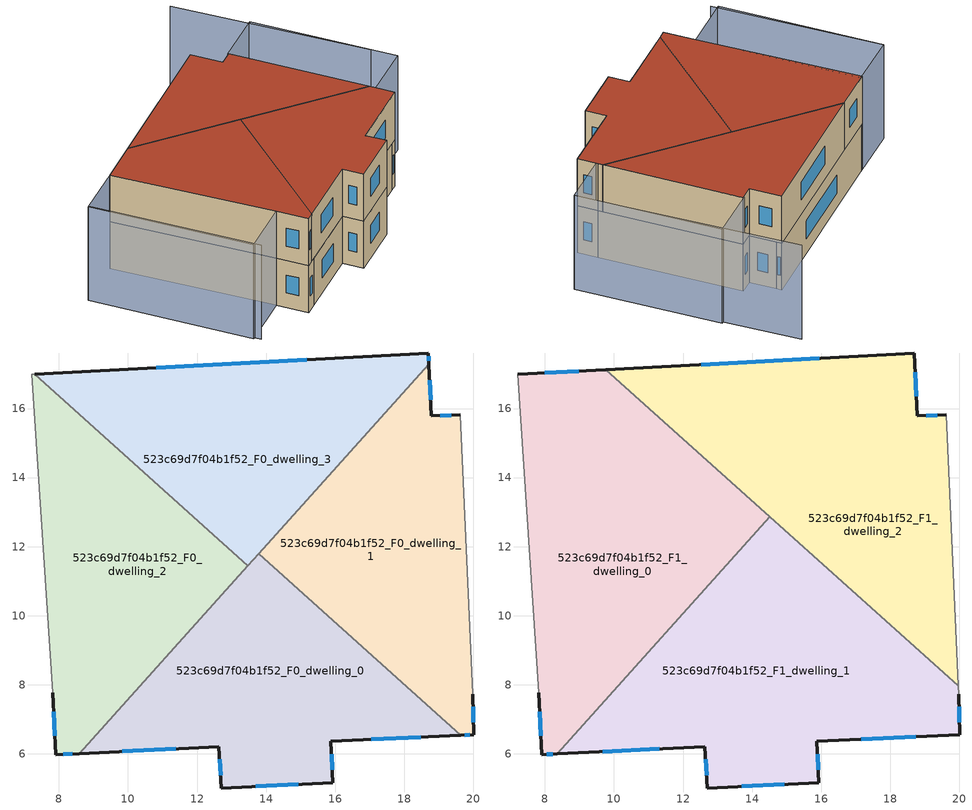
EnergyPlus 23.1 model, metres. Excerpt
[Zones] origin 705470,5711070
523c69d7f04b1f52_F0_dwelling_0
 floor ground (EU_floor_Construction): 19.65,6.53 15.88,6.36 15.94,5.16 12.7,5.01 12.64,6.21 8.59,6 13.79,11.79 z0
 wall outside (EU_wall_Construction): 8.59,6 12.64,6.21 12.7,5.01 15.94,5.16 15.88,6.36 19.65,6.53 z0:3
 wall to 523c69d7f04b1f52_F0_dwelling_1 (EU_wall_Construction): 19.65,6.53 13.79,11.79 z0:3
 wall to 523c69d7f04b1f52_F0_dwelling_2 (EU_wall_Construction): 13.47,11.44 8.59,6 z0:3
 wall to 523c69d7f04b1f52_F0_dwelling_3 (EU_wall_Construction): 13.79,11.79 13.47,11.44 z0:3
 window (EU_Window_Construction): 12.66,5.84 12.68,5.38 / 9.84,6.07 11.39,6.14 / 17.04,6.41 18.48,6.48 / 15.92,5.53 15.9,5.99 / 13.7,5.05 14.94,5.11 z0.93:2.07
523c69d7f04b1f52_F0_dwelling_1
 floor ground (EU_floor_Construction): 18.72,17.29 18.79,15.79 19.62,15.82 19.99,7.72 20.02,6.55 19.65,6.53 13.79,11.79 z0
 wall outside (EU_wall_Construction): 19.62,15.82 18.79,15.79 18.72,17.29 / 19.65,6.53 20.02,6.55 19.99,7.72 z0:3
 wall adiabatic (EU_wall_Construction): 19.99,7.72 19.62,15.82 z0:3
 wall to 523c69d7f04b1f52_F0_dwelling_3 (EU_wall_Construction): 18.72,17.29 13.79,11.79 z0:3
 window (EU_Window_Construction): 18.77,16.25 18.74,16.83 / 19.37,15.81 19.05,15.8 / 20.01,6.91 20,7.36 / 19.76,6.54 19.91,6.54 z0.93:2.07
523c69d7f04b1f52_F0_dwelling_2
 floor ground (EU_floor_Construction): 13.47,11.44 8.59,6 7.91,5.97 7.82,7.77 7.21,16.99 7.29,16.99 z0
 wall outside (EU_wall_Construction): 7.82,7.77 7.91,5.97 8.59,6 z0:3
 wall to 523c69d7f04b1f52_F0_dwelling_3 (EU_wall_Construction): 13.47,11.44 7.29,16.99 z0:3
 wall adiabatic (EU_wall_Construction): 7.29,16.99 7.21,16.99 7.82,7.77 z0:3
 window (EU_Window_Construction): 8.12,5.98 8.38,5.99 / 7.85,7.21 7.88,6.53 z0.93:2.07
523c69d7f04b1f52_F0_dwelling_3
 floor ground (EU_floor_Construction): 18.7,17.61 18.72,17.29 13.47,11.44 7.29,16.99 z0
 wall outside (EU_wall_Construction): 18.72,17.29 18.7,17.61 7.29,16.99 z0:3
 window (EU_Window_Construction): 15.18,17.42 10.82,17.18 / 18.72,17.39 18.71,17.51 z0.93:2.07
523c69d7f04b1f52_F1_dwelling_0
 floor to 523c69d7f04b1f52_F0_dwelling_2 (EU_floor_Construction): 13.35,11.56 8.36,5.99 7.91,5.97 7.82,7.77 7.21,16.99 7.29,16.99 z3
 floor to 523c69d7f04b1f52_F0_dwelling_3 (EU_floor_Construction): 14.52,12.86 13.35,11.56 7.29,16.99 9.77,17.13 z3
 wall outside (EU_wall_Construction): 9.77,17.13 7.21,16.99 / 7.82,7.77 7.91,5.97 8.35,5.99 z3:6
 wall adiabatic (EU_wall_Construction): 7.21,16.99 7.82,7.77 z3:6
 wall to 523c69d7f04b1f52_F1_dwelling_1 (EU_wall_Construction): 8.35,5.99 14.52,12.86 z3:6
 wall to 523c69d7f04b1f52_F1_dwelling_2 (EU_wall_Construction): 14.52,12.86 9.77,17.13 z3:6
 window (EU_Window_Construction): 8.98,17.08 8,17.03 / 8.05,5.98 8.22,5.99 / 7.85,7.21 7.88,6.53 z3.93:5.07
 roof outside (EU_roof_Construction): 8.35,5.99 14.52,12.86 9.77,17.13 7.21,16.99 7.82,7.77 7.91,5.97 z6
523c69d7f04b1f52_F1_dwelling_1
 floor to 523c69d7f04b1f52_F0_dwelling_0 (EU_floor_Construction): 19.65,6.53 15.88,6.36 15.94,5.16 12.7,5.01 12.64,6.21 8.59,6 13.79,11.79 z3
 floor to 523c69d7f04b1f52_F0_dwelling_1 (EU_floor_Construction): 19.98,7.96 19.99,7.72 20.02,6.55 19.65,6.53 13.79,11.79 14.65,12.75 z3
 floor to 523c69d7f04b1f52_F0_dwelling_2 (EU_floor_Construction): 13.47,11.44 8.59,6 8.36,5.99 13.35,11.56 z3
 floor to 523c69d7f04b1f52_F0_dwelling_3 (EU_floor_Construction): 14.65,12.75 13.47,11.44 13.35,11.56 14.52,12.86 z3
 wall outside (EU_wall_Construction): 8.35,5.99 12.64,6.21 12.7,5.01 15.94,5.16 15.88,6.36 20.02,6.55 19.99,7.72 z3:6
 wall adiabatic (EU_wall_Construction): 19.99,7.72 19.98,7.96 z3:6
 wall to 523c69d7f04b1f52_F1_dwelling_2 (EU_wall_Construction): 19.98,7.96 14.52,12.86 z3:6
 window (EU_Window_Construction): 13.7,5.05 14.94,5.11 / 12.66,5.84 12.68,5.38 / 9.68,6.06 11.31,6.14 / 20.01,6.91 20,7.36 / 17.16,6.42 18.74,6.49 / 15.92,5.53 15.9,5.99 z3.93:5.07
 roof outside (EU_roof_Construction): 20.02,6.55 19.99,7.72 19.98,7.96 14.52,12.86 8.35,5.99 12.64,6.21 12.7,5.01 15.94,5.16 15.88,6.36 z6
523c69d7f04b1f52_F1_dwelling_2
 floor to 523c69d7f04b1f52_F0_dwelling_1 (EU_floor_Construction): 18.72,17.29 18.79,15.79 19.62,15.82 19.98,7.96 14.65,12.75 z3
 floor to 523c69d7f04b1f52_F0_dwelling_3 (EU_floor_Construction): 18.7,17.61 18.72,17.29 14.65,12.75 9.77,17.13 z3
 wall outside (EU_wall_Construction): 19.62,15.82 18.79,15.79 18.7,17.61 9.77,17.13 z3:6
 wall adiabatic (EU_wall_Construction): 19.98,7.96 19.62,15.82 z3:6
 window (EU_Window_Construction): 15.95,17.46 12.53,17.28 / 18.77,16.35 18.73,17.05 / 19.37,15.81 19.05,15.8 z3.93:5.07
 roof outside (EU_roof_Construction): 19.98,7.96 19.62,15.82 18.79,15.79 18.7,17.61 9.77,17.13 z6
shading: 4.21,16.83 4.75,7.24 / 22.99,9.23 22.24,20.34 / 22.65,16 23.06,7.75 / 23.06,7.75 19.99,7.6 / 19.99,7.6 19.58,15.85 / 19.58,15.85 22.65,16 / 7.82,7.77 4.62,7.62 / 4.62,7.62 4.18,16.85 / 4.18,16.85 7.38,17 / 7.38,17 7.82,7.77 z0:6
[Building]
EU S2 Campaign: North Axis=0; Terrain=City; Solar Distribution=FullExterior
[Site:Location]
London: Latitude=51.5; Longitude=-0.5; Time Zone=0; Elevation=25
[SizingPeriod:WeatherFileDays]
AnnualSizingPeriod: Begin Month=1; Begin Day of Month=1; End Month=12; End Day of Month=31; Day of Week for Start Day=Monday; Use Weather File Daylight Saving Period=No; Use Weather File Rain and Snow Indicators=No
[MATERIAL]
EU_InternalMass_Material: Roughness=MediumRough; Thickness=0.1; Conductivity=1; Density=1800; Specific Heat=900; Thermal Absorptance=0.9; Solar Absorptance=0.7; Visible Absorptance=0.7
[MATERIAL:NOMASS] Roughness=MediumRough; Thermal Absorptance=0.9; Solar Absorptance=0.7; Visible Absorptance=0.7
Name | Thermal Resistance
EU_wall_NoMass | 0.53138
EU_roof_NoMass | 2.54466
EU_floor_NoMass | 1.96308
[WINDOWMATERIAL:SIMPLEGLAZINGSYSTEM]
EU_Window_SimpleGlazing: UFactor=4.07112; Solar Heat Gain Coefficient=0.85; Visible Transmittance=0.85
[CONSTRUCTION]
EU_wall_Construction: EU_wall_NoMass
EU_roof_Construction: EU_roof_NoMass
EU_floor_Construction: EU_floor_NoMass
EU_InternalMass_Construction: EU_InternalMass_Material
EU_Window_Construction: EU_Window_SimpleGlazing
[ZONE] Type=1; Multiplier=1; Ceiling Height=autocalculate; Floor Area=autocalculate; Part of Total Floor Area=Yes
Name | Volume
523c69d7f04b1f52_F0_dwelling_0 | 103.368
523c69d7f04b1f52_F1_dwelling_0 | 137.841
523c69d7f04b1f52_F0_dwelling_1 | 103.386
523c69d7f04b1f52_F1_dwelling_1 | 137.827
523c69d7f04b1f52_F0_dwelling_2 | 103.384
523c69d7f04b1f52_F1_dwelling_2 | 137.847
523c69d7f04b1f52_F0_dwelling_3 | 103.375
[INTERNALMASS] Construction=EU_InternalMass_Construction
Name | Zone or ZoneList | Surface Area
523c69d7f04b1f52_F0_dwelling_0_EU_InternalMass | 523c69d7f04b1f52_F0_dwelling_0 | 34.4562
523c69d7f04b1f52_F0_dwelling_1_EU_InternalMass | 523c69d7f04b1f52_F0_dwelling_1 | 34.4617
523c69d7f04b1f52_F0_dwelling_2_EU_InternalMass | 523c69d7f04b1f52_F0_dwelling_2 | 34.4615
523c69d7f04b1f52_F0_dwelling_3_EU_InternalMass | 523c69d7f04b1f52_F0_dwelling_3 | 34.4585
523c69d7f04b1f52_F1_dwelling_0_EU_InternalMass | 523c69d7f04b1f52_F1_dwelling_0 | 45.9486
523c69d7f04b1f52_F1_dwelling_1_EU_InternalMass | 523c69d7f04b1f52_F1_dwelling_1 | 45.9419
523c69d7f04b1f52_F1_dwelling_2_EU_InternalMass | 523c69d7f04b1f52_F1_dwelling_2 | 45.9489
[OTHEREQUIPMENT] Fuel Type=Electricity; Design Level Calculation Method=Watts/Area; Power per Zone Floor Area=1; Fraction Latent=0; Fraction Radiant=0; Fraction Lost=0; Carbon Dioxide Generation Rate=0; EndUse Subcategory=EU_Step8_InternalGains
Name | Zone or ZoneList or Space or SpaceList | Schedule
EU_Step8_InternalGain_523c69d7f04b1f52_F0_dwelling_0_f000 | 523c69d7f04b1f52_F0_dwelling_0 | EU_Step8_GainSchedule_523c69d7f04b1f52_F0_dwelling_0_f000
EU_Step8_InternalGain_523c69d7f04b1f52_F0_dwelling_1_f000 | 523c69d7f04b1f52_F0_dwelling_1 | EU_Step8_GainSchedule_523c69d7f04b1f52_F0_dwelling_1_f000
EU_Step8_InternalGain_523c69d7f04b1f52_F0_dwelling_2_f000 | 523c69d7f04b1f52_F0_dwelling_2 | EU_Step8_GainSchedule_523c69d7f04b1f52_F0_dwelling_2_f000
EU_Step8_InternalGain_523c69d7f04b1f52_F0_dwelling_3_f000 | 523c69d7f04b1f52_F0_dwelling_3 | EU_Step8_GainSchedule_523c69d7f04b1f52_F0_dwelling_3_f000
EU_Step8_InternalGain_523c69d7f04b1f52_F1_dwelling_0_f000 | 523c69d7f04b1f52_F1_dwelling_0 | EU_Step8_GainSchedule_523c69d7f04b1f52_F1_dwelling_0_f000
EU_Step8_InternalGain_523c69d7f04b1f52_F1_dwelling_1_f000 | 523c69d7f04b1f52_F1_dwelling_1 | EU_Step8_GainSchedule_523c69d7f04b1f52_F1_dwelling_1_f000
EU_Step8_InternalGain_523c69d7f04b1f52_F1_dwelling_2_f000 | 523c69d7f04b1f52_F1_dwelling_2 | EU_Step8_GainSchedule_523c69d7f04b1f52_F1_dwelling_2_f000
[ZONEVENTILATION:DESIGNFLOWRATE] Schedule=EU_AlwaysOn; Design Flow Rate Calculation Method=AirChanges/Hour; Air Changes per Hour=0.463094; Ventilation Type=Natural; Fan Pressure Rise=0; Fan Total Efficiency=1; Constant Term Coefficient=1; Temperature Term Coefficient=0; Velocity Term Coefficient=0; Velocity Squared Term Coefficient=0; Minimum Indoor Temperature=-100; Maximum Indoor Temperature=100; Delta Temperature=-100; Minimum Outdoor Temperature=-100; Maximum Outdoor Temperature=100; Maximum Wind Speed=40
Name | Zone or ZoneList or Space or SpaceList
EU_ConstantAir_523c69d7f04b1f52_F0_dwelling_0 | 523c69d7f04b1f52_F0_dwelling_0
EU_ConstantAir_523c69d7f04b1f52_F0_dwelling_1 | 523c69d7f04b1f52_F0_dwelling_1
EU_ConstantAir_523c69d7f04b1f52_F0_dwelling_2 | 523c69d7f04b1f52_F0_dwelling_2
EU_ConstantAir_523c69d7f04b1f52_F0_dwelling_3 | 523c69d7f04b1f52_F0_dwelling_3
EU_ConstantAir_523c69d7f04b1f52_F1_dwelling_0 | 523c69d7f04b1f52_F1_dwelling_0
EU_ConstantAir_523c69d7f04b1f52_F1_dwelling_1 | 523c69d7f04b1f52_F1_dwelling_1
EU_ConstantAir_523c69d7f04b1f52_F1_dwelling_2 | 523c69d7f04b1f52_F1_dwelling_2
[HVACTEMPLATE:THERMOSTAT] Constant Heating Setpoint=20; Constant Cooling Setpoint=50
EU_HeatOnly_523c69d7f04b1f52_F0_dwelling_0; EU_HeatOnly_523c69d7f04b1f52_F0_dwelling_1; EU_HeatOnly_523c69d7f04b1f52_F0_dwelling_2; EU_HeatOnly_523c69d7f04b1f52_F0_dwelling_3; EU_HeatOnly_523c69d7f04b1f52_F1_dwelling_0; EU_HeatOnly_523c69d7f04b1f52_F1_dwelling_1; EU_HeatOnly_523c69d7f04b1f52_F1_dwelling_2
[HVACTEMPLATE:ZONE:IDEALLOADSAIRSYSTEM] System Availability Schedule=EU_AlwaysOn; Maximum Heating Supply Air Temperature=50; Minimum Cooling Supply Air Temperature=13; Maximum Heating Supply Air Humidity Ratio=0.0156; Minimum Cooling Supply Air Humidity Ratio=0.0077; Heating Limit=NoLimit; Cooling Limit=NoLimit; Heating Availability Schedule=EU_AlwaysOn; Cooling Availability Schedule=EU_CoolingOff; Dehumidification Control Type=ConstantSensibleHeatRatio; Cooling Sensible Heat Ratio=0.7; Dehumidification Setpoint=60; Humidification Control Type=None; Humidification Setpoint=30; Outdoor Air Method=None; Outdoor Air Flow Rate per Person=0.00944; Outdoor Air Flow Rate per Zone Floor Area=0; Outdoor Air Flow Rate per Zone=0; Demand Controlled Ventilation Type=None; Outdoor Air Economizer Type=NoEconomizer; Heat Recovery Type=None; Sensible Heat Recovery Effectiveness=0.7; Latent Heat Recovery Effectiveness=0.65
Name | Template Thermostat
523c69d7f04b1f52_F0_dwelling_0 | EU_HeatOnly_523c69d7f04b1f52_F0_dwelling_0
523c69d7f04b1f52_F0_dwelling_1 | EU_HeatOnly_523c69d7f04b1f52_F0_dwelling_1
523c69d7f04b1f52_F0_dwelling_2 | EU_HeatOnly_523c69d7f04b1f52_F0_dwelling_2
523c69d7f04b1f52_F0_dwelling_3 | EU_HeatOnly_523c69d7f04b1f52_F0_dwelling_3
523c69d7f04b1f52_F1_dwelling_0 | EU_HeatOnly_523c69d7f04b1f52_F1_dwelling_0
523c69d7f04b1f52_F1_dwelling_1 | EU_HeatOnly_523c69d7f04b1f52_F1_dwelling_1
523c69d7f04b1f52_F1_dwelling_2 | EU_HeatOnly_523c69d7f04b1f52_F1_dwelling_2
[SIZING:ZONE] Zone Cooling Design Supply Air Temperature Input Method=SupplyAirTemperature; Zone Cooling Design Supply Air Temperature=13; Zone Heating Design Supply Air Temperature Input Method=SupplyAirTemperature; Zone Heating Design Supply Air Temperature=50; Zone Cooling Design Supply Air Humidity Ratio=0.008; Zone Heating Design Supply Air Humidity Ratio=0.008; Cooling Design Air Flow Method=DesignDay; Cooling Design Air Flow Rate=0; Cooling Minimum Air Flow per Zone Floor Area=0.000762; Cooling Minimum Air Flow=0; Cooling Minimum Air Flow Fraction=0.2; Heating Design Air Flow Method=DesignDay; Heating Design Air Flow Rate=0; Heating Maximum Air Flow per Zone Floor Area=0.002032; Heating Maximum Air Flow=0.141576; Heating Maximum Air Flow Fraction=0.3; Account for Dedicated Outdoor Air System=No; Dedicated Outdoor Air System Control Strategy=NeutralSupplyAir; Dedicated Outdoor Air Low Setpoint Temperature for Design=autosize; Dedicated Outdoor Air High Setpoint Temperature for Design=autosize; Zone Load Sizing Method=Sensible Load Only No Latent Load; Zone Latent Cooling Design Supply Air Humidity Ratio Input Method=HumidityRatioDifference; Zone Cooling Design Supply Air Humidity Ratio Difference=0.005; Zone Latent Heating Design Supply Air Humidity Ratio Input Method=HumidityRatioDifference; Zone Humidification Design Supply Air Humidity Ratio Difference=0.005
523c69d7f04b1f52_F0_dwelling_0; 523c69d7f04b1f52_F0_dwelling_1; 523c69d7f04b1f52_F0_dwelling_2; 523c69d7f04b1f52_F0_dwelling_3; 523c69d7f04b1f52_F1_dwelling_0; 523c69d7f04b1f52_F1_dwelling_1; 523c69d7f04b1f52_F1_dwelling_2
[SCHEDULE:CONSTANT]
Name | Hourly Value
EU_AlwaysOn | 1
EU_CoolingOff | 0
[SCHEDULE:FILE] Column Number=1; Rows to Skip at Top=0; Number of Hours of Data=8760; Column Separator=Comma; Interpolate to Timestep=No; Minutes per Item=60; Adjust Schedule for Daylight Savings=Yes
Name | File
EU_Step8_GainSchedule_523c69d7f04b1f52_F0_dwelling_0_f000 | ../../schedules/523c69d7f04b1f52/523c69d7f04b1f52_F0_dwelling_0_f000_gain.csv
EU_Step8_GainSchedule_523c69d7f04b1f52_F0_dwelling_1_f000 | ../../schedules/523c69d7f04b1f52/523c69d7f04b1f52_F0_dwelling_1_f000_gain.csv
EU_Step8_GainSchedule_523c69d7f04b1f52_F0_dwelling_2_f000 | ../../schedules/523c69d7f04b1f52/523c69d7f04b1f52_F0_dwelling_2_f000_gain.csv
EU_Step8_GainSchedule_523c69d7f04b1f52_F0_dwelling_3_f000 | ../../schedules/523c69d7f04b1f52/523c69d7f04b1f52_F0_dwelling_3_f000_gain.csv
EU_Step8_GainSchedule_523c69d7f04b1f52_F1_dwelling_0_f000 | ../../schedules/523c69d7f04b1f52/523c69d7f04b1f52_F1_dwelling_0_f000_gain.csv
EU_Step8_GainSchedule_523c69d7f04b1f52_F1_dwelling_1_f000 | ../../schedules/523c69d7f04b1f52/523c69d7f04b1f52_F1_dwelling_1_f000_gain.csv
EU_Step8_GainSchedule_523c69d7f04b1f52_F1_dwelling_2_f000 | ../../schedules/523c69d7f04b1f52/523c69d7f04b1f52_F1_dwelling_2_f000_gain.csv
